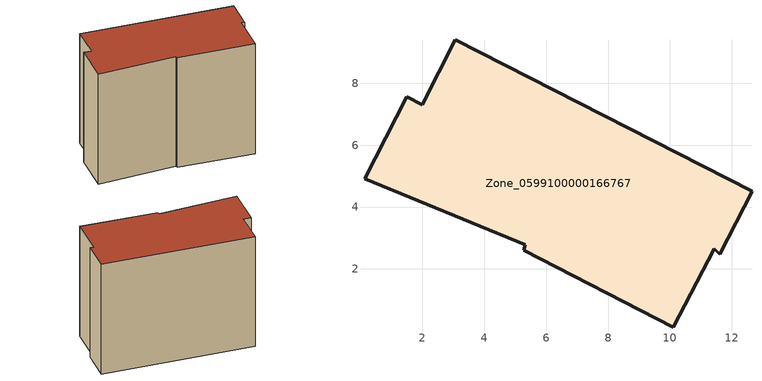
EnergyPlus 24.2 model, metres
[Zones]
Zone_0599100000166767
 floor ground (C_G): 5.32,2.79 0.13,4.92 1.5,7.56 1.99,7.31 3.06,9.41 12.65,4.51 11.6,2.47 11.43,2.65 10.11,0.11 5.27,2.6 z3.99
 wall outside (C_F): 11.6,2.47 12.65,4.51 3.06,9.41 1.99,7.31 1.5,7.56 0.13,4.92 5.32,2.79 5.27,2.6 10.11,0.11 11.43,2.65 11.6,2.47 z3.99:12.43
 roof outside (C_R): 5.32,2.79 5.27,2.6 10.11,0.11 11.43,2.65 11.6,2.47 12.65,4.51 3.06,9.41 1.99,7.31 1.5,7.56 0.13,4.92 z12.43
[BUILDING]
Pand.0599100000166767: North Axis=0; Terrain=City; Loads Convergence Tolerance Value=0.04; Temperature Convergence Tolerance Value=0.4; Solar Distribution=FullExterior; Maximum Number of Warmup Days=25; Minimum Number of Warmup Days=1
[Site:Location]
Rotterdam.The.Hague.AP_ZH_NLD Design_Conditions: Latitude=51.96; Longitude=4.45; Time Zone=1; Elevation=-4.5
[SITE:GROUNDTEMPERATURE:BUILDINGSURFACE]
18, 18, 18, 18, 18, 18, 18, 18, 18, 18, 18, 18
[MATERIAL] Thermal Absorptance=0.9; Solar Absorptance=0.7; Visible Absorptance=0.7
Name | Roughness | Thickness | Conductivity | Density | Specific Heat
G.TC.1992-2005 | MediumSmooth | 0.15 | 0.06 | 540 | 1210
F.TC.1992-2005 | Rough | 0.3 | 0.12 | 1920 | 840
R.TC.1992-2005 | MediumRough | 0.2 | 0.08 | 1500 | 1000
[CONSTRUCTION]
C_G: G.TC.1992-2005
C_F: F.TC.1992-2005
C_R: R.TC.1992-2005
[ZONE]
Zone_0599100000166767: Type=1; Multiplier=1; Ceiling Height=Autocalculate; Volume=Autocalculate; Floor Area=autocalculate; Part of Total Floor Area=Yes
[ZONEINFILTRATION:DESIGNFLOWRATE]
Infil_Zone_0599100000166767: Zone or ZoneList or Space or SpaceList=Zone_0599100000166767; Schedule=AlwaysOn; Design Flow Rate Calculation Method=Flow/Area; Flow Rate per Floor Area=0.0015; Constant Term Coefficient=1; Temperature Term Coefficient=0; Velocity Term Coefficient=0; Velocity Squared Term Coefficient=0
[HVACTEMPLATE:ZONE:IDEALLOADSAIRSYSTEM]
Zone_0599100000166767: Maximum Heating Supply Air Temperature=50; Minimum Cooling Supply Air Temperature=13; Maximum Heating Supply Air Humidity Ratio=0.0156; Minimum Cooling Supply Air Humidity Ratio=0.0077; Heating Limit=NoLimit; Cooling Limit=NoLimit; Dehumidification Control Type=ConstantSensibleHeatRatio; Cooling Sensible Heat Ratio=0.7; Dehumidification Setpoint=60; Humidification Control Type=None; Humidification Setpoint=30; Outdoor Air Method=None; Outdoor Air Flow Rate per Person=0.00944; Outdoor Air Flow Rate per Zone Floor Area=0; Outdoor Air Flow Rate per Zone=0; Demand Controlled Ventilation Type=None; Outdoor Air Economizer Type=NoEconomizer; Heat Recovery Type=None; Sensible Heat Recovery Effectiveness=0.7; Latent Heat Recovery Effectiveness=0.65
[ZONECONTROL:THERMOSTAT]
ThermostatControl_Zone_0599100000166767: Zone or ZoneList=Zone_0599100000166767; Control Type Schedule=DualSetpointControlType; Control 1=Thermostat_Zone_0599100000166767; Temperature Difference Between Cutout And Setpoint=0
[THERMOSTATSETPOINT:DUALSETPOINT]
Thermostat_Zone_0599100000166767: Heating Setpoint Temperature Schedule=HeatingSetpoint_Zone_0599100000166767; Cooling Setpoint Temperature Schedule=CoolingSetpoint_Zone_0599100000166767
[SCHEDULE:COMPACT]
HeatingSetpoint_Zone_0599100000166767: Through: 12/31, For: AllDays, Until: 24:00, 21
CoolingSetpoint_Zone_0599100000166767: Through: 12/31, For: AllDays, Until: 24:00, 24
DualSetpointControlType: Through: 12/31, For: AllDays, Until: 24:00, 4
AlwaysOn: Through: 12/31, For: AllDays, Until: 24:00, 1
